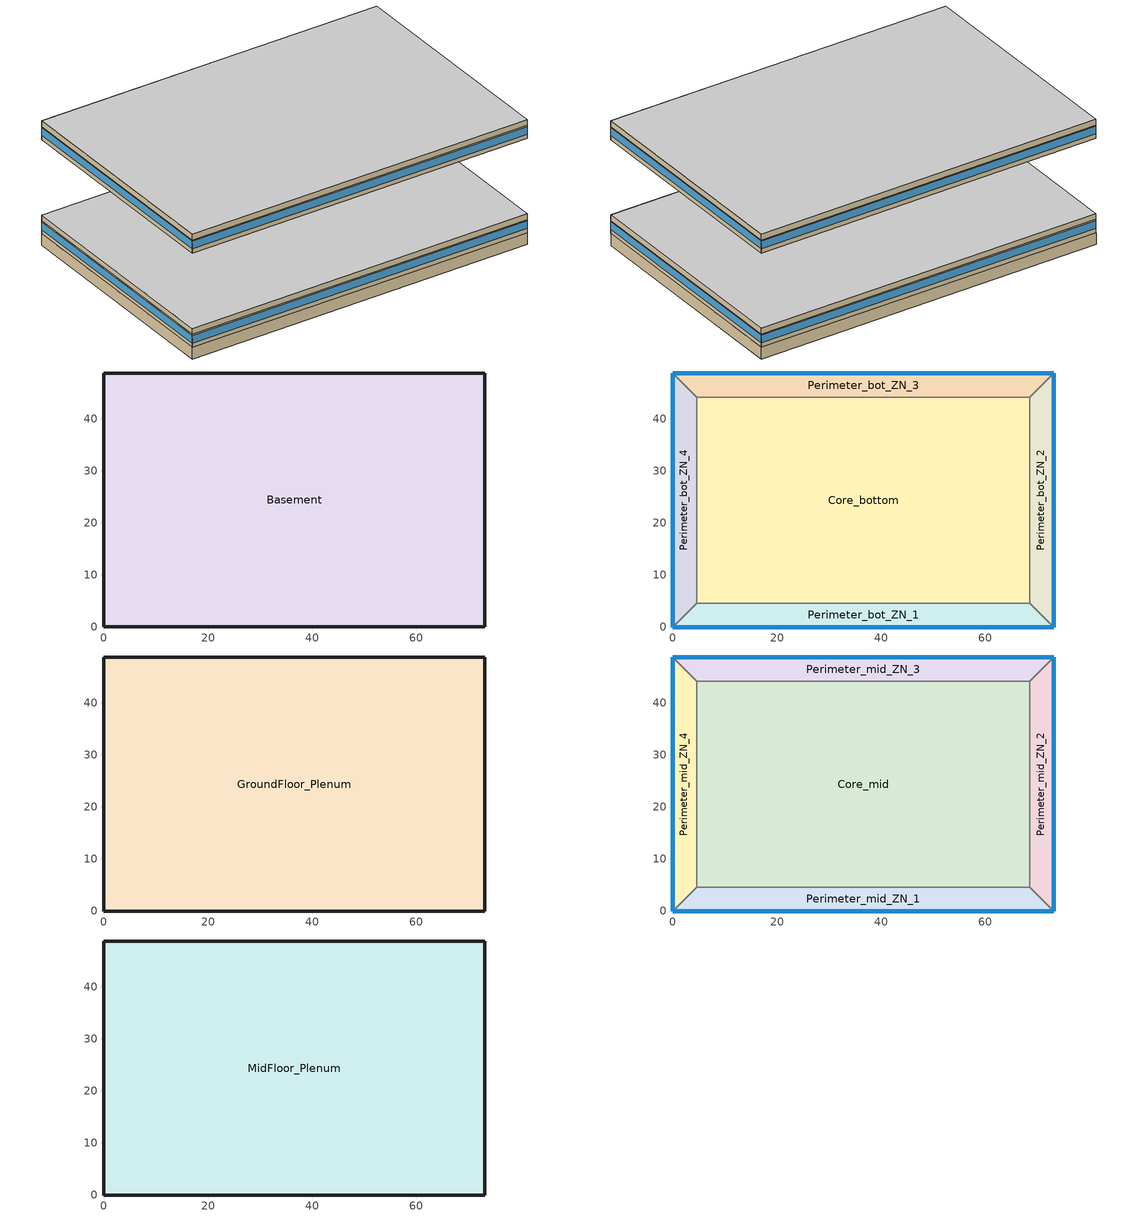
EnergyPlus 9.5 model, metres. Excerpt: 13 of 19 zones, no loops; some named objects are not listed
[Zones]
Basement
 floor ground (ext-slab): 73.11,48.78 73.11,0.04 0,0.04 0,48.78 z-2.44
 wall ground (Underground Wall Non-res): 73.11,0.04 73.11,48.78 0,48.78 0,0.04 73.11,0.04 z-2.44:0
Core_bottom
 floor to Basement (INT-FLOOR-TOPSIDE): 68.53,44.16 68.53,4.57 4.57,4.57 4.57,44.16 z0
 wall to Perimeter_bot_ZN_2 (int-walls): 68.53,4.57 68.53,44.16 z0:2.74
 wall to Perimeter_bot_ZN_3 (int-walls): 68.53,44.16 4.57,44.16 z0:2.74
 wall to Perimeter_bot_ZN_1 (int-walls): 4.57,4.57 68.53,4.57 z0:2.74
 wall to Perimeter_bot_ZN_4 (int-walls): 4.57,44.16 4.57,4.57 z0:2.74
Perimeter_bot_ZN_1
 floor to Basement (INT-FLOOR-TOPSIDE): 68.53,4.57 73.11,0 0,0 4.57,4.57 z0
 wall outside (Mass Non-res Ext Wall): 0,0 73.11,0 z0:2.74
 wall to Perimeter_bot_ZN_2 (int-walls): 73.11,0 68.53,4.57 z0:2.74
 wall to Perimeter_bot_ZN_4 (int-walls): 4.57,4.57 0,0 z0:2.74
 window (Window Non-res Fixed): 0,0 73.11,0 z0.91:2.5
Perimeter_bot_ZN_2
 floor to Basement (INT-FLOOR-TOPSIDE): 68.53,44.16 73.11,48.74 73.11,0 68.53,4.57 z0
 wall outside (Mass Non-res Ext Wall): 73.11,0 73.11,48.74 z0:2.74
 wall to Perimeter_bot_ZN_3 (int-walls): 73.11,48.74 68.53,44.16 z0:2.74
 window (Window Non-res Fixed): 73.11,0 73.11,48.74 z0.91:2.5
Perimeter_bot_ZN_3
 floor to Basement (INT-FLOOR-TOPSIDE): 4.57,44.16 0,48.74 73.11,48.74 68.53,44.16 z0
 wall outside (Mass Non-res Ext Wall): 73.11,48.74 0,48.74 z0:2.74
 wall to Perimeter_bot_ZN_4 (int-walls): 0,48.74 4.57,44.16 z0:2.74
 window (Window Non-res Fixed): 73.11,48.74 0,48.74 z0.91:2.5
Perimeter_bot_ZN_4
 floor to Basement (INT-FLOOR-TOPSIDE): 4.57,4.57 0,0 0,48.74 4.57,44.16 z0
 wall outside (Mass Non-res Ext Wall): 0,48.74 0,0 z0:2.74
 window (Window Non-res Fixed): 0,48.74 0,0 z0.91:2.5
GroundFloor_Plenum
 floor to Perimeter_bot_ZN_1 (DropCeiling): 4.57,4.57 68.53,4.57 73.11,0 0,0 z2.74
 floor to Perimeter_bot_ZN_2 (DropCeiling): 73.11,48.74 73.11,0 68.53,4.57 68.53,44.16 z2.74
 floor to Perimeter_bot_ZN_3 (DropCeiling): 68.53,44.16 4.57,44.16 0,48.74 73.11,48.74 z2.74
 floor to Perimeter_bot_ZN_4 (DropCeiling): 4.57,44.16 4.57,4.57 0,0 0,48.74 z2.74
 floor to Core_bottom (DropCeiling): 68.53,4.57 4.57,4.57 4.57,44.16 68.53,44.16 z2.74
 wall outside (Mass Non-res Ext Wall): 73.11,0 73.11,48.74 0,48.74 0,0 73.11,0 z2.74:3.96
 ceiling adiabatic (INT-FLOOR-UNDERSIDE): 73.11,0 73.11,48.74 0,48.74 0,0 z3.96
Core_mid
 floor adiabatic (INT-FLOOR-TOPSIDE): 68.53,44.16 68.53,4.57 4.57,4.57 4.57,44.16 z19.82
 wall to Perimeter_mid_ZN_2 (int-walls): 68.53,4.57 68.53,44.16 z19.82:22.56
 wall to Perimeter_mid_ZN_3 (int-walls): 68.53,44.16 4.57,44.16 z19.82:22.56
 wall to Perimeter_mid_ZN_1 (int-walls): 4.57,4.57 68.53,4.57 z19.82:22.56
 wall to Perimeter_mid_ZN_4 (int-walls): 4.57,44.16 4.57,4.57 z19.82:22.56
Perimeter_mid_ZN_1
 floor adiabatic (INT-FLOOR-TOPSIDE): 68.53,4.57 73.11,0 0,0 4.57,4.57 z19.82
 wall outside (Mass Non-res Ext Wall): 0,0 73.11,0 z19.82:22.56
 wall to Perimeter_mid_ZN_2 (int-walls): 73.11,0 68.53,4.57 z19.82:22.56
 wall to Perimeter_mid_ZN_4 (int-walls): 4.57,4.57 0,0 z19.82:22.56
 window (Window Non-res Fixed): 0,0 73.11,0 z20.73:22.32
Perimeter_mid_ZN_2
 floor adiabatic (INT-FLOOR-TOPSIDE): 68.53,44.16 73.11,48.74 73.11,0 68.53,4.57 z19.82
 wall outside (Mass Non-res Ext Wall): 73.11,0 73.11,48.74 z19.82:22.56
 wall to Perimeter_mid_ZN_3 (int-walls): 73.11,48.74 68.53,44.16 z19.82:22.56
 window (Window Non-res Fixed): 73.11,0 73.11,48.74 z20.73:22.32
Perimeter_mid_ZN_3
 floor adiabatic (INT-FLOOR-TOPSIDE): 4.57,44.16 0,48.74 73.11,48.74 68.53,44.16 z19.82
 wall outside (Mass Non-res Ext Wall): 73.11,48.74 0,48.74 z19.82:22.56
 wall to Perimeter_mid_ZN_4 (int-walls): 0,48.74 4.57,44.16 z19.82:22.56
 window (Window Non-res Fixed): 73.11,48.74 0,48.74 z20.73:22.32
Perimeter_mid_ZN_4
 floor adiabatic (INT-FLOOR-TOPSIDE): 4.57,4.57 0,0 0,48.74 4.57,44.16 z19.82
 wall outside (Mass Non-res Ext Wall): 0,48.74 0,0 z19.82:22.56
 window (Window Non-res Fixed): 0,48.74 0,0 z20.73:22.32
MidFloor_Plenum
 floor to Perimeter_mid_ZN_1 (DropCeiling): 73.11,0 0,0 4.57,4.57 68.53,4.57 z22.56
 floor to Perimeter_mid_ZN_2 (DropCeiling): 73.11,0 68.53,4.57 68.53,44.16 73.11,48.74 z22.56
 floor to Perimeter_mid_ZN_3 (DropCeiling): 0,48.74 73.11,48.74 68.53,44.16 4.57,44.16 z22.56
 floor to Perimeter_mid_ZN_4 (DropCeiling): 0,0 0,48.74 4.57,44.16 4.57,4.57 z22.56
 floor to Core_mid (DropCeiling): 68.53,4.57 4.57,4.57 4.57,44.16 68.53,44.16 z22.56
 wall outside (Mass Non-res Ext Wall): 73.11,0 73.11,48.74 0,48.74 0,0 73.11,0 z22.56:23.78
 ceiling adiabatic (INT-FLOOR-UNDERSIDE): 73.11,48.74 0,48.74 0,0 73.11,0 z23.78
[Building]
Ref Bldg Large Office New2004_v1.3_5.0: 0, City, 0.04, 0.2, FullInteriorAndExterior, 25, 6
[Site:Location]
USA IL-CHICAGO-OHARE: 41.77, -87.75, -6, 190
[SizingPeriod:DesignDay]
CHICAGO Ann Htg 99.6% Condns DB: 1, 21, WinterDesignDay, -20.6, 0, , , Wetbulb, -20.6, , , , , 99063, 4.9, 270, No, No, No, ASHRAEClearSky, , , , , 0
CHICAGO Ann Clg .4% Condns WB=>MDB: 7, 21, SummerDesignDay, 31.2, 10.7, , , Wetbulb, 25.5, , , , , 99063, 5.3, 230, No, No, No, ASHRAEClearSky, , , , , 1
[Site:WaterMainsTemperature]
CORRELATION: , 9.69, 28.1
[Site:GroundTemperature:BuildingSurface]
19.527, 19.502, 19.536, 19.598, 20.002, 21.64, 22.225, 22.375, 21.449, 20.121, 19.802, 19.633
[Construction]
Mass Non-res Ext Wall: 1IN Stucco, 8IN Concrete HW, Mass NonRes Wall Insulation, 1/2IN Gypsum
ext-slab: HW CONCRETE, CP02 CARPET PAD
int-walls: 1/2IN Gypsum, 1/2IN Gypsum
INT-FLOOR-TOPSIDE: MAT-CC05 4 HW CONCRETE, CP02 CARPET PAD
INT-FLOOR-UNDERSIDE: CP02 CARPET PAD, MAT-CC05 4 HW CONCRETE
Underground Wall Non-res: 8IN Concrete HW, UGWall NonRes Insulation
Window Non-res Fixed: NonRes Fixed Assembly Window
DropCeiling: Std AC02
InteriorFurnishings: Std Wood 6inch
[Material]
Mass NonRes Wall Insulation: MediumRough, 0.0495495, 0.049, 265, 836.8, 0.9, 0.7, 0.7
UGWall NonRes Insulation: MediumRough, 0.0001, 0.049, 265, 836.8, 0.9, 0.7, 0.7
Std Wood 6inch: MediumSmooth, 0.15, 0.12, 540, 1210, 0.9, 0.7, 0.7
1/2IN Gypsum: Smooth, 0.0127, 0.16, 784.9, 830, 0.9, 0.92, 0.92
1IN Stucco: Smooth, 0.0253, 0.6918, 1858, 837, 0.9, 0.92, 0.92
8IN CONCRETE HW: Rough, 0.2032, 1.311, 2240, 836.8, 0.9, 0.7, 0.7
HW CONCRETE; MAT-CC05 4 HW CONCRETE: Rough, 0.1016, 1.311, 2240, 836.8, 0.9, 0.7, 0.7
Std AC02: MediumSmooth, 0.0127, 0.057, 288, 1339, 0.9, 0.7, 0.2
[WindowMaterial:SimpleGlazingSystem]
NonRes Fixed Assembly Window: 3.23646, 0.39
[Material:NoMass]
CP02 CARPET PAD: VeryRough, 0.2165, 0.9, 0.7, 0.8
[Zone]
Basement: 0, 0, 0.04, 0, 1, 1, , , autocalculate, , , Yes
Core_bottom; Perimeter_bot_ZN_1; Perimeter_bot_ZN_2; Perimeter_bot_ZN_3; Perimeter_bot_ZN_4: 0, 0, 0, 0, 1, 1, , , autocalculate, , , Yes
Core_mid; Perimeter_mid_ZN_1; Perimeter_mid_ZN_2; Perimeter_mid_ZN_3; Perimeter_mid_ZN_4: 0, 0, 0, 0, 1, 10, , , autocalculate, , , Yes
GroundFloor_Plenum: 0, 0, 0, 0, 1, 1, , , autocalculate, , , No
MidFloor_Plenum: 0, 0, 0, 0, 1, 10, , , autocalculate, , , No
[People]
Basement People: Basement, BLDG_OCC_SCH, Area/Person, , , 37.16, 0.3, AUTOCALCULATE, ACTIVITY_SCH, , No, ZoneAveraged, , WORK_EFF_SCH, ClothingInsulationSchedule, , CLOTHING_SCH, AIR_VELO_SCH, FANGER
Core_bottom People: Core_bottom, BLDG_OCC_SCH, Area/Person, , , 18.58, 0.3, AUTOCALCULATE, ACTIVITY_SCH, , No, ZoneAveraged, , WORK_EFF_SCH, ClothingInsulationSchedule, , CLOTHING_SCH, AIR_VELO_SCH, FANGER
Core_mid People: Core_mid, BLDG_OCC_SCH, Area/Person, , , 18.58, 0.3, AUTOCALCULATE, ACTIVITY_SCH, , No, ZoneAveraged, , WORK_EFF_SCH, ClothingInsulationSchedule, , CLOTHING_SCH, AIR_VELO_SCH, FANGER
Perimeter_bot_ZN_1 People: Perimeter_bot_ZN_1, BLDG_OCC_SCH, Area/Person, , , 18.58, 0.3, AUTOCALCULATE, ACTIVITY_SCH, , No, ZoneAveraged, , WORK_EFF_SCH, ClothingInsulationSchedule, , CLOTHING_SCH, AIR_VELO_SCH, FANGER
Perimeter_bot_ZN_2 People: Perimeter_bot_ZN_2, BLDG_OCC_SCH, Area/Person, , , 18.58, 0.3, AUTOCALCULATE, ACTIVITY_SCH, , No, ZoneAveraged, , WORK_EFF_SCH, ClothingInsulationSchedule, , CLOTHING_SCH, AIR_VELO_SCH, FANGER
Perimeter_bot_ZN_3 People: Perimeter_bot_ZN_3, BLDG_OCC_SCH, Area/Person, , , 18.58, 0.3, AUTOCALCULATE, ACTIVITY_SCH, , No, ZoneAveraged, , WORK_EFF_SCH, ClothingInsulationSchedule, , CLOTHING_SCH, AIR_VELO_SCH, FANGER
Perimeter_bot_ZN_4 People: Perimeter_bot_ZN_4, BLDG_OCC_SCH, Area/Person, , , 18.58, 0.3, AUTOCALCULATE, ACTIVITY_SCH, , No, ZoneAveraged, , WORK_EFF_SCH, ClothingInsulationSchedule, , CLOTHING_SCH, AIR_VELO_SCH, FANGER
Perimeter_mid_ZN_1 People: Perimeter_mid_ZN_1, BLDG_OCC_SCH, Area/Person, , , 18.58, 0.3, AUTOCALCULATE, ACTIVITY_SCH, , No, ZoneAveraged, , WORK_EFF_SCH, ClothingInsulationSchedule, , CLOTHING_SCH, AIR_VELO_SCH, FANGER
Perimeter_mid_ZN_2 People: Perimeter_mid_ZN_2, BLDG_OCC_SCH, Area/Person, , , 18.58, 0.3, AUTOCALCULATE, ACTIVITY_SCH, , No, ZoneAveraged, , WORK_EFF_SCH, ClothingInsulationSchedule, , CLOTHING_SCH, AIR_VELO_SCH, FANGER
Perimeter_mid_ZN_3 People: Perimeter_mid_ZN_3, BLDG_OCC_SCH, Area/Person, , , 18.58, 0.3, AUTOCALCULATE, ACTIVITY_SCH, , No, ZoneAveraged, , WORK_EFF_SCH, ClothingInsulationSchedule, , CLOTHING_SCH, AIR_VELO_SCH, FANGER
Perimeter_mid_ZN_4 People: Perimeter_mid_ZN_4, BLDG_OCC_SCH, Area/Person, , , 18.58, 0.3, AUTOCALCULATE, ACTIVITY_SCH, , No, ZoneAveraged, , WORK_EFF_SCH, ClothingInsulationSchedule, , CLOTHING_SCH, AIR_VELO_SCH, FANGER
[Lights]
Basement_Lights: Basement, BLDG_LIGHT_SCH, Watts/Area, , 10.76, , 0, 0.7, 0.2, 1, General, No
Core_bottom_Lights: Core_bottom, BLDG_LIGHT_SCH, Watts/Area, , 10.76, , 0, 0.7, 0.2, 1, General, No
Core_mid_Lights: Core_mid, BLDG_LIGHT_SCH, Watts/Area, , 10.76, , 0, 0.7, 0.2, 1, General, No
Perimeter_bot_ZN_1_Lights: Perimeter_bot_ZN_1, BLDG_LIGHT_SCH, Watts/Area, , 10.76, , 0, 0.7, 0.2, 1, General, No
Perimeter_bot_ZN_2_Lights: Perimeter_bot_ZN_2, BLDG_LIGHT_SCH, Watts/Area, , 10.76, , 0, 0.7, 0.2, 1, General, No
Perimeter_bot_ZN_3_Lights: Perimeter_bot_ZN_3, BLDG_LIGHT_SCH, Watts/Area, , 10.76, , 0, 0.7, 0.2, 1, General, No
Perimeter_bot_ZN_4_Lights: Perimeter_bot_ZN_4, BLDG_LIGHT_SCH, Watts/Area, , 10.76, , 0, 0.7, 0.2, 1, General, No
Perimeter_mid_ZN_1_Lights: Perimeter_mid_ZN_1, BLDG_LIGHT_SCH, Watts/Area, , 10.76, , 0, 0.7, 0.2, 1, General, No
Perimeter_mid_ZN_2_Lights: Perimeter_mid_ZN_2, BLDG_LIGHT_SCH, Watts/Area, , 10.76, , 0, 0.7, 0.2, 1, General, No
Perimeter_mid_ZN_3_Lights: Perimeter_mid_ZN_3, BLDG_LIGHT_SCH, Watts/Area, , 10.76, , 0, 0.7, 0.2, 1, General, No
Perimeter_mid_ZN_4_Lights: Perimeter_mid_ZN_4, BLDG_LIGHT_SCH, Watts/Area, , 10.76, , 0, 0.7, 0.2, 1, General, No
[ElectricEquipment]
Basement_PlugMisc_Equip: Basement, BLDG_EQUIP_SCH, Watts/Area, , 10.76, , 0, 0.5, 0, General
Core_bottom_PlugMisc_Equip: Core_bottom, BLDG_EQUIP_SCH, Watts/Area, , 10.76, , 0, 0.5, 0, General
Core_mid_PlugMisc_Equip: Core_mid, BLDG_EQUIP_SCH, Watts/Area, , 10.76, , 0, 0.5, 0, General
Perimeter_bot_ZN_1_PlugMisc_Equip: Perimeter_bot_ZN_1, BLDG_EQUIP_SCH, Watts/Area, , 10.76, , 0, 0.5, 0, General
Perimeter_bot_ZN_2_PlugMisc_Equip: Perimeter_bot_ZN_2, BLDG_EQUIP_SCH, Watts/Area, , 10.76, , 0, 0.5, 0, General
Perimeter_bot_ZN_3_PlugMisc_Equip: Perimeter_bot_ZN_3, BLDG_EQUIP_SCH, Watts/Area, , 10.76, , 0, 0.5, 0, General
Perimeter_bot_ZN_4_PlugMisc_Equip: Perimeter_bot_ZN_4, BLDG_EQUIP_SCH, Watts/Area, , 10.76, , 0, 0.5, 0, General
Perimeter_mid_ZN_1_PlugMisc_Equip: Perimeter_mid_ZN_1, BLDG_EQUIP_SCH, Watts/Area, , 10.76, , 0, 0.5, 0, General
Perimeter_mid_ZN_2_PlugMisc_Equip: Perimeter_mid_ZN_2, BLDG_EQUIP_SCH, Watts/Area, , 10.76, , 0, 0.5, 0, General
Perimeter_mid_ZN_3_PlugMisc_Equip: Perimeter_mid_ZN_3, BLDG_EQUIP_SCH, Watts/Area, , 10.76, , 0, 0.5, 0, General
Perimeter_mid_ZN_4_PlugMisc_Equip: Perimeter_mid_ZN_4, BLDG_EQUIP_SCH, Watts/Area, , 10.76, , 0, 0.5, 0, General
[Exterior:Lights]
Exterior Facade Lighting: ALWAYS_ON, 51262, AstronomicalClock, Exterior Facade Lighting
[Exterior:FuelEquipment]
Elevators: Electricity, BLDG_ELEVATORS, 244444, Elevators
[ZoneInfiltration:DesignFlowRate]
GroundFloor_Plenum_Infiltration: GroundFloor_Plenum, INFIL_QUARTER_ON_SCH, Flow/ExteriorArea, , , 0.000302, , 1, 0, 0, 0
MidFloor_Plenum_Infiltration: MidFloor_Plenum, INFIL_QUARTER_ON_SCH, Flow/ExteriorArea, , , 0.000302, , 1, 0, 0, 0
Perimeter_bot_ZN_1_Infiltration: Perimeter_bot_ZN_1, INFIL_QUARTER_ON_SCH, Flow/ExteriorArea, , , 0.000302, , 1, 0, 0, 0
Perimeter_bot_ZN_2_Infiltration: Perimeter_bot_ZN_2, INFIL_QUARTER_ON_SCH, Flow/ExteriorArea, , , 0.000302, , 1, 0, 0, 0
Perimeter_bot_ZN_3_Infiltration: Perimeter_bot_ZN_3, INFIL_QUARTER_ON_SCH, Flow/ExteriorArea, , , 0.000302, , 1, 0, 0, 0
Perimeter_bot_ZN_4_Infiltration: Perimeter_bot_ZN_4, INFIL_QUARTER_ON_SCH, Flow/ExteriorArea, , , 0.000302, , 1, 0, 0, 0
Perimeter_mid_ZN_1_Infiltration: Perimeter_mid_ZN_1, INFIL_QUARTER_ON_SCH, Flow/ExteriorArea, , , 0.000302, , 1, 0, 0, 0
Perimeter_mid_ZN_2_Infiltration: Perimeter_mid_ZN_2, INFIL_QUARTER_ON_SCH, Flow/ExteriorArea, , , 0.000302, , 1, 0, 0, 0
Perimeter_mid_ZN_3_Infiltration: Perimeter_mid_ZN_3, INFIL_QUARTER_ON_SCH, Flow/ExteriorArea, , , 0.000302, , 1, 0, 0, 0
Perimeter_mid_ZN_4_Infiltration: Perimeter_mid_ZN_4, INFIL_QUARTER_ON_SCH, Flow/ExteriorArea, , , 0.000302, , 1, 0, 0, 0
[InternalMass]
Basement Internal Mass: InteriorFurnishings, Basement, 7126.21
Core_bottom Internal Mass: InteriorFurnishings, Core_bottom, 5064.65
Core_mid Internal Mass: InteriorFurnishings, Core_mid, 5064.65
Perimeter_bot_ZN_1 Internal Mass: InteriorFurnishings, Perimeter_bot_ZN_1, 626.839
Perimeter_bot_ZN_2 Internal Mass: InteriorFurnishings, Perimeter_bot_ZN_2, 403.95
Perimeter_bot_ZN_3 Internal Mass: InteriorFurnishings, Perimeter_bot_ZN_3, 626.826
Perimeter_bot_ZN_4 Internal Mass: InteriorFurnishings, Perimeter_bot_ZN_4, 403.95
Perimeter_mid_ZN_1 Internal Mass: InteriorFurnishings, Perimeter_mid_ZN_1, 626.839
Perimeter_mid_ZN_2 Internal Mass: InteriorFurnishings, Perimeter_mid_ZN_2, 403.95
Perimeter_mid_ZN_3 Internal Mass: InteriorFurnishings, Perimeter_mid_ZN_3, 626.826
Perimeter_mid_ZN_4 Internal Mass: InteriorFurnishings, Perimeter_mid_ZN_4, 403.95
[AvailabilityManager:NightCycle]
VAV_1 Availability Manager; VAV_2 Availability Manager; VAV_3 Availability Manager; VAV_5 Availability Manager: ALWAYS_ON, HVACOperationSchd, CycleOnAny, 1, FixedRunTime, 1800
[AirLoopHVAC:ReturnPlenum]
VAV_2 Return Plenum: MidFloor_Plenum, MIDFLOOR_PLENUMPlenumNode, MIDFLOOR_PLENUMPlenumOutletNode, , Core_mid Return Air Node Name, Perimeter_mid_ZN_3 Return Air Node Name, Perimeter_mid_ZN_2 Return Air Node Name, Perimeter_mid_ZN_1 Return Air Node Name, Perimeter_mid_ZN_4 Return Air Node Name
VAV_1 Return Plenum: GroundFloor_Plenum, GROUNDFLOOR_PLENUMPlenumNode, GROUNDFLOOR_PLENUMPlenumOutletNode, , Core_bottom Return Air Node Name, Perimeter_bot_ZN_3 Return Air Node Name, Perimeter_bot_ZN_2 Return Air Node Name, Perimeter_bot_ZN_1 Return Air Node Name, Perimeter_bot_ZN_4 Return Air Node Name
[UtilityCost:Tariff]
PSI_LLF_LowLoadFactorService: Electricity:Facility, kWh, , , , , , HalfHour, 15, , , , Comm Elect
PSI_CS_CommercialElectricService: Electricity:Facility, kWh, , , , , , , 9.4, , , , Comm Elect
IN_EIAMonthlyRateGas: NaturalGas:Facility, MCF, , , , , , , 0, , , , Comm Gas
[UtilityCost:Charge:Block]
AnnualEnergyCharge: PSI_LLF_LowLoadFactorService, totalEnergy, Annual, EnergyCharges, , , 300, 0.108222, 700, 0.087021, 1500, 0.07842, remaining, 0.05832
AnnualDemandBaseCharge: PSI_LLF_LowLoadFactorService, totalEnergy, Annual, EnergyCharges, , TotalDemand, 190, 0, 110, 0.051773, remaining, 0.046965
AnnualEnergyCharge: PSI_CS_CommercialElectricService, totalEnergy, Annual, EnergyCharges, , , 300, 0.082409, 700, 0.072873, 1500, 0.061696, remaining, 0.041179
[UtilityCost:Charge:Simple]
FuelCostAdjustEnergyCharge: PSI_LLF_LowLoadFactorService, totalEnergy, Annual, EnergyCharges, 0.002028
QualPollutionControlAdjustEnergyCharge: PSI_LLF_LowLoadFactorService, totalEnergy, Annual, EnergyCharges, 0.000536
SoxNoxRiderAdjustEnergyCharge: PSI_LLF_LowLoadFactorService, totalEnergy, Annual, EnergyCharges, 0.001127
DSMRiderAdjustEnergyCharge: PSI_LLF_LowLoadFactorService, totalEnergy, Annual, EnergyCharges, -0.00037
PurchPowerTrackerAdjustEnergyCharge: PSI_LLF_LowLoadFactorService, totalEnergy, Annual, EnergyCharges, -3.1e-05
MidwestISOAdjustEnergyCharge: PSI_LLF_LowLoadFactorService, totalEnergy, Annual, EnergyCharges, -0.000216
CleanCoalRiderEnergyCharge: PSI_LLF_LowLoadFactorService, totalEnergy, Annual, EnergyCharges, 0.000833
TaxofeightPercent: PSI_LLF_LowLoadFactorService, SubTotal, Annual, Taxes, 0.08
FuelCostAdjustEnergyCharge: PSI_CS_CommercialElectricService, totalEnergy, Annual, EnergyCharges, 0.002028
QualPollutionControlAdjustEnergyCharge: PSI_CS_CommercialElectricService, totalEnergy, Annual, EnergyCharges, 0.000536
SoxNoxRiderAdjustEnergyCharge: PSI_CS_CommercialElectricService, totalEnergy, Annual, EnergyCharges, 0.001127
DSMRiderAdjustEnergyCharge: PSI_CS_CommercialElectricService, totalEnergy, Annual, EnergyCharges, 0.000021
PurchPowerTrackerAdjustEnergyCharge: PSI_CS_CommercialElectricService, totalEnergy, Annual, EnergyCharges, 0.000034
MidwestISOAdjustEnergyCharge: PSI_CS_CommercialElectricService, totalEnergy, Annual, EnergyCharges, -0.000203
CleanCoalRiderEnergyCharge: PSI_CS_CommercialElectricService, totalEnergy, Annual, EnergyCharges, 0.000807
TaxofeightPercent: PSI_CS_CommercialElectricService, SubTotal, Annual, Taxes, 0.08
MonthlyRateGasCharge: IN_EIAMonthlyRateGas, totalEnergy, Annual, EnergyCharges, IN_MonthlyGasRates
TaxofEightPercent: IN_EIAMonthlyRateGas, SubTotal, Annual, Taxes, 0.08
[UtilityCost:Qualify]
MinDemand75kw: PSI_LLF_LowLoadFactorService, TotalDemand, Minimum, 75, Annual, Count, 12
MaxDemand75kw: PSI_CS_CommercialElectricService, TotalDemand, Maximum, 75, Annual, Count, 1
[UtilityCost:Variable]
IN_MonthlyGasRates: IN_EIAMonthlyRateGas, Currency, 8.22, 7.51, 8.97, 9.01, 9.16, 10.44, 10.32, 10.13, 9.2, 8.18, 7.83, 7.63
[Schedule:Compact]
BLDG_OCC_SCH: Fraction, Through: 12/31, For: SummerDesignDay, Until: 06:00, 0, Until: 22:00, 1, Until: 24:00, 0.05, For: Weekdays, Until: 06:00, 0, Until: 07:00, 0.1, Until: 08:00, 0.2, Until: 12:00, 0.95, Until: 13:00, 0.5, Until: 17:00, 0.95, Until: 18:00, 0.7, Until: 20:00, 0.4, Until: 22:00, 0.1, Until: 24:00, 0.05, For: Saturday, Until: 06:00, 0, Until: 08:00, 0.1, Until: 14:00, 0.5, Until: 17:00, 0.1, Until: 24:00, 0, For: AllOtherDays, Until: 24:00, 0
ACTIVITY_SCH: Any Number, Through: 12/31, For: AllDays, Until: 24:00, 120
